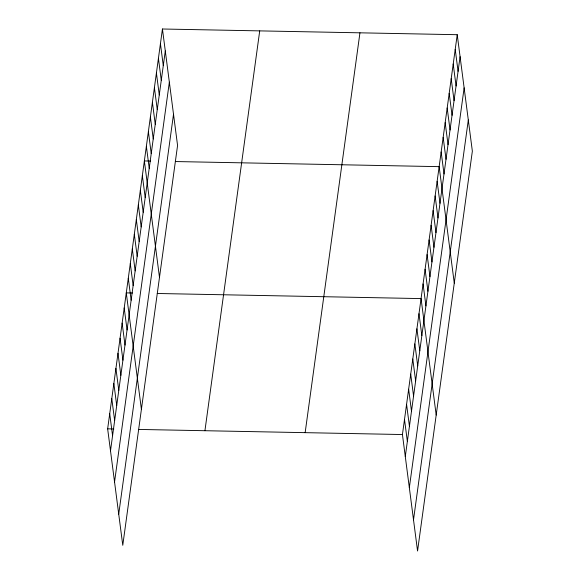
<?xml version="1.0" encoding="UTF-8"?>
<svg xmlns="http://www.w3.org/2000/svg" width="580" height="580" viewBox="0 0 580 580"><rect width="100%" height="100%" fill="white"/><g stroke="black" fill="none" stroke-linecap="round" stroke-linejoin="round"><path stroke-width="0.87" d="M162.444 29L177.567 145.464L122.772 545.294L107.648 428.83L162.444 29L457.228 34.706L472.352 151.17L417.557 551L402.433 434.536L457.228 34.706M110.504 450.805L165.293 50.975M114.55 481.987L169.346 82.157M118.726 514.112L173.514 114.282M204.929 430.715L259.717 30.885M305.152 432.651L359.948 32.821M405.289 456.511L460.078 56.681M409.335 487.693L464.13 87.863M413.511 519.818L468.307 119.987M150.546 161.066L144.362 160.943L159.486 277.407M175.312 161.544L439.147 166.649L454.271 283.113M132.465 293.009L126.273 292.885L141.404 409.349M157.231 293.487L421.065 298.591L436.189 415.055M107.648 428.83L113.84 428.953M138.598 429.432L402.433 434.536M455.22 49.365L458.07 71.34M453.212 64.025L456.061 85.999M451.197 78.684L454.053 100.659M449.188 93.351L452.045 115.319M447.18 108.01L450.036 129.985M445.172 122.67L448.028 144.645M443.163 137.329L446.02 159.304M441.155 151.989L444.012 173.964M437.139 181.308L439.988 203.283M435.13 195.968L437.98 217.942M433.115 210.634L435.971 232.609M431.107 225.294L433.963 247.268M429.099 239.953L431.955 261.928M427.09 254.613L429.947 276.587M425.082 269.272L427.938 291.247M423.074 283.932L425.923 305.906M418.992 313.7L421.849 335.675M416.926 328.802L419.775 350.777M414.852 343.911L417.709 365.886M412.786 359.013L415.635 380.988M410.712 374.114L413.569 396.089M408.646 389.224L411.495 411.198M406.573 404.325L409.429 426.3M404.507 419.434L407.356 441.409M160.428 43.66L163.284 65.634M158.42 58.319L161.276 80.294M156.411 72.978L159.268 94.953M154.403 87.645L157.26 109.613M152.395 102.305L155.251 124.279M150.387 116.964L153.243 138.939M148.379 131.624L151.228 153.599M146.37 146.283L149.219 168.258M142.346 175.602L145.203 197.577M140.338 190.262L143.195 212.237M138.33 204.929L141.186 226.903M136.322 219.588L139.178 241.563M134.313 234.248L137.17 256.222M132.305 248.907L135.154 270.882M130.297 263.567L133.146 285.541M128.289 278.226L131.138 300.201M124.207 307.994L127.063 329.969M122.133 323.096L124.99 345.071M120.067 338.205L122.924 360.18M117.994 353.307L120.85 375.282M115.927 368.409L118.784 390.384M113.854 383.518L116.71 405.492M111.788 398.62L114.644 420.594M109.714 413.728L112.571 435.703"/></g></svg>
